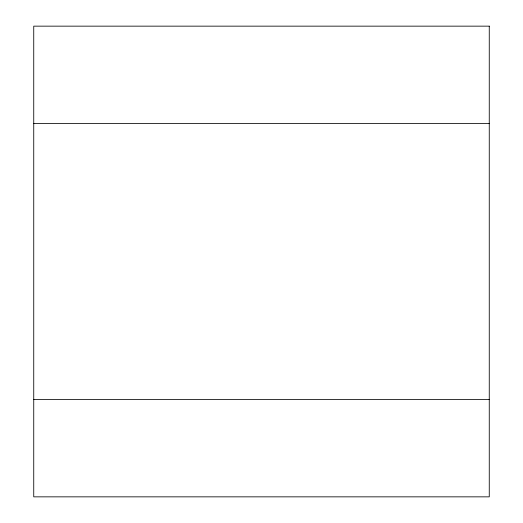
<?xml version="1.0" encoding="UTF-8"?>
<svg xmlns="http://www.w3.org/2000/svg" width="523" height="523" viewBox="0 0 523 523"><rect width="100%" height="100%" fill="white"/><g stroke="black" fill="none" stroke-linecap="round" stroke-linejoin="round"><path stroke-width="0.78" d="M33.74 123.454L489.26 123.454M33.74 399.546L489.26 399.546M489.26 26.15L33.74 26.15L33.74 496.85L489.26 496.85L489.26 26.15"/></g></svg>
